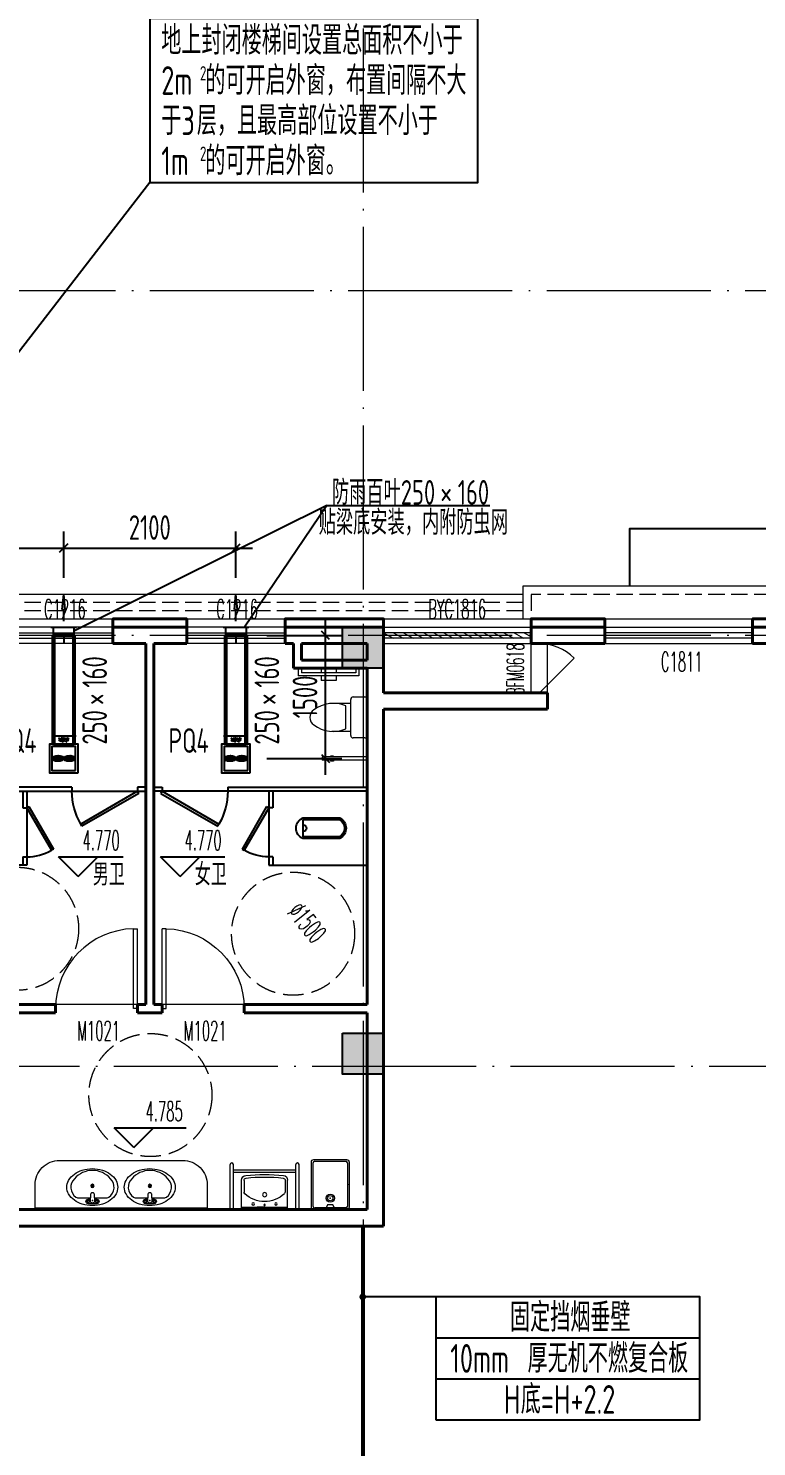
# Model space of a CAD drawing. Extents: x 1247970 to 1725648, y 860327 to 1277876.
# Drawn here: x 1328506 to 1337388, y 1062059 to 1079348 of the extents above; entities that cross this region are included whole.
import ezdxf

# ---------------------------------------------------------------- set-up
doc = ezdxf.new("R2010")
doc.units = 0
doc.header["$LTSCALE"] = 1000
doc.header["$MEASUREMENT"] = 0
for name, pattern in [('__DASH', [0.35, 0.25, -0.1]), ('DASH', [0.35, 0.25, -0.1]), ('DOTE', [2.42, 2, -0.2, 0.02, -0.2])]:
    doc.linetypes.add(name, pattern=pattern)
doc.layers.get('0').update_dxf_attribs({"color": 254})
for name, color, linetype in [('A-DIMS(尺寸)', 251, 'Continuous'), ('AXIS', 254, 'Continuous'), ('DIM_ELEV', 254, 'Continuous'), ('H-DYCB', 2, 'DASH'), ('H-FBZ-DW', 3, 'Continuous'), ('H-P-BZ', 3, 'Continuous'), ('H-P-FG', 11, 'Continuous'), ('H-P-FK', 140, 'Continuous'), ('H-P-FL', 6, 'Continuous'), ('H-P-FM', 6, 'Continuous'), ('PUB_TEXT', 254, 'Continuous'), ('S-COLU-HATCH', 251, 'Continuous'), ('S-COLU-LINE1', 254, 'Continuous'), ('洁具', 251, 'Continuous'), ('立面', 251, 'Continuous')]:
    doc.layers.add(name, color=color, linetype=linetype)
for name, color, linetype, lineweight in [('DOTE', 14, 'DOTE', 9), ('H-P-DX', 6, 'Continuous', 25), ('H-P-SB', 6, 'Continuous', 25), ('LVTRY', 251, 'Continuous', 13), ('STAIR', 254, 'Continuous', 18), ('WALL', 254, 'Continuous', 40), ('WINDOW', 254, 'Continuous', 15), ('WINDOW_TEXT', 251, 'Continuous', 25), ('平面-看线', 251, 'Continuous', 15)]:
    doc.layers.add(name, color=color, linetype=linetype, lineweight=lineweight)
doc.styles.add('_HZTXT', font='tssdeng.shx', dxfattribs={"width": 0.7, "bigfont": 'hztxt.shx'})
doc.styles.add('_HZTXT_T3', font='tssdeng.shx', dxfattribs={"width": 0.7, "bigfont": 'hztxt.shx'})
doc.styles.add('_TCH_DIM', font='SIMPLEX.shx', dxfattribs={"width": 0.7, "bigfont": 'GBCBIG.shx'})
doc.styles.add('_TCH_DIM_T3', font='SIMPLEX.shx', dxfattribs={"width": 0.705882, "bigfont": 'GBCBIG.shx'})
doc.styles.add('_TCH_WINDOW', font='SIMPLEX.shx', dxfattribs={"width": 0.7, "height": 3.5, "bigfont": 'GBCBIG.shx'})
doc.styles.add('DIM_FONT', font='SIMPLEX.shx', dxfattribs={"width": 0.56})
doc.styles.add('HZTXT', font='tssdeng.shx', dxfattribs={"width": 0.7, "bigfont": 'hztxt.shx'})
doc.styles.get("Standard").update_dxf_attribs({"font": 'gbenor.shx', "bigfont": 'gbcbig.shx'})
doc.dimstyles.new('_TCH_ARCH&&100', dxfattribs={"dimtxt": 297.5, "dimasz": 100, "dimexe": 250, "dimexo": 300, "dimgap": 126.25, "dimtad": 1, "dimdec": 0, "dimzin": 0, "dimdsep": 46, "dimtxsty": '_TCH_DIM_T3', "dimblk": 'ARCHTICK', "dimcen": 0.09, "dimclrt": 256, "dimazin": 2, "dimtfac": 1, "dimtdec": 0, "dimtix": 1, "dimtmove": 2, "dimatfit": 3, "dimfxl": 0, "dimtolj": 1, "dimtzin": 0, "dimarcsym": 0})
doc.dimstyles.new('S100&&100', dxfattribs={"dimtxt": 300, "dimasz": 100, "dimexe": 200, "dimexo": 200, "dimgap": 100, "dimtad": 1, "dimdec": 0, "dimdsep": 46, "dimtxsty": '_HZTXT_T3', "dimblk": 'OBLIQUE', "dimcen": 2.5, "dimdle": 200, "dimclrt": 7, "dimadec": 0, "dimazin": 0, "dimtfac": 1, "dimtdec": 0, "dimtix": 1, "dimtmove": 2, "dimatfit": 3, "dimfxl": 0, "dimtolj": 1, "dimtzin": 0, "dimarcsym": 0})

# ---------------------------------------------------------------- blocks, each defined once
blk = doc.blocks.new('A$C752800CC')
at = {"layer": 'LVTRY'}
for p, q in [((380, 0), (820, 0)), ((1082, 0), (1082, -549)), ((1122, 0), (1122, -549)), ((0, -100), (95, -100)), ((0, -140), (55, -140)), ((55, -140), (55, -800)), ((95, -100), (95, -840)), ((350, -170), (350, -30)), ((850, -30), (850, -170)), ((820, -200), (380, -200)), ((430, -200), (430, -430)), ((740, -260), (460, -260)), ((770, -200), (770, -430)), ((0, -377), (55, -377)), ((95, -377), (150, -377)), ((150, -377), (150, -562)), ((1072, -409), (1082, -409)), ((1072, -409), (1072, -449)), ((1072, -449), (1082, -449)), ((1122, -409), (1132, -409)), ((1122, -449), (1132, -449)), ((1132, -409), (1132, -449)), ((0, -562), (55, -562)), ((95, -562), (150, -562)), ((1082, -549), (1122, -549)), ((0, -800), (55, -800)), ((0, -840), (95, -840))]:
    blk.add_line(p, q, dxfattribs=at)
for centre, radius, start, end in [((380, -30), 30, 90, 180), ((820, -30), 30, 0, 90), ((380, -170), 30, 180, 270), ((820, -170), 30, 270, 0), ((827, -412), 398, 157.4505, 216.6381), ((373, -412), 398, 323.3619, 22.5495), ((600, -589), 110, 213.4509, 326.5491)]:
    blk.add_arc(centre, radius, start, end, dxfattribs=at)
at = {"layer": 'LVTRY', "style": 'DIM_FONT', "text_generation_flag": 4, "width": 0.8, "flags": 9}
for tag in ['YSIZE', 'XSIZE']:
    blk.add_attdef(tag, (600, 0), '', height=0.5, rotation=180, dxfattribs=at)
blk = doc.blocks.new('BFBFGBVDVD')
at = {"layer": '洁具'}
for p, q in [((1180497, 1092194), (1180597, 1092194)), ((1180597, 1092194), (1180597, 1092144)), ((1181397, 1092194), (1181397, 1092144)), ((1181397, 1092194), (1183147, 1092194)), ((1183147, 1092144), (1180497, 1092144)), ((1180582, 1092118), (1180597, 1092144)), ((1180582, 1092118), (1181275, 1091718)), ((1180597, 1092144), (1181290, 1091744)), ((1181275, 1091718), (1181290, 1091744))]:
    blk.add_line(p, q, dxfattribs=at)
blk.add_arc((1180597, 1092144), 800, 330, 0, dxfattribs=at)
at = {"ltscale": 0.5, "rotation": 270}
blk.add_blockref('A$C752800CC', (1183147, 1093644), dxfattribs=at)
blk = doc.blocks.new('cssd')
at = {"layer": '洁具'}
for p, q in [((8184438, -430268), (8184958, -429968)), ((8184958, -429968), (8184973, -429994)), ((8184453, -430294), (8184973, -429994)), ((8184253, -431494), (8184253, -430294)), ((8184253, -430294), (8185153, -430294)), ((8184438, -430268), (8184453, -430294)), ((8184453, -430344), (8184453, -430294)), ((8185053, -430344), (8185053, -430294)), ((8185153, -430294), (8185153, -431494)), ((8184253, -430344), (8184453, -430344)), ((8185053, -430344), (8185153, -430344)), ((8184578, -430710), (8184578, -431162)), ((8184808, -430715), (8184598, -430715)), ((8184598, -430715), (8184598, -431156)), ((8184808, -431156), (8184808, -430715)), ((8184828, -431162), (8184828, -430710)), ((8184253, -431494), (8185153, -431494))]:
    blk.add_line(p, q, dxfattribs=at)
for centre, radius, start, end in [((8184453, -430294), 600, 0, 30), ((8184703, -430762), 135, 22.3551, 157.6449), ((8184703, -430715), 40, 180, 0), ((8184703, -431094), 142, 208.5105, 331.4895), ((8184703, -431094), 122, 210.8078, 329.1922)]:
    blk.add_arc(centre, radius, start, end, dxfattribs=at)
blk = doc.blocks.new('FGFGFNBFNB')
at = {"layer": '洁具'}
for p, q in [((1179497, 1092194), (1177797, 1092194)), ((1179497, 1092194), (1179497, 1092144)), ((1180297, 1092194), (1180297, 1092144)), ((1180397, 1092194), (1180297, 1092194)), ((1177797, 1092144), (1180397, 1092144)), ((1180297, 1092144), (1179604, 1091744)), ((1180312, 1092118), (1179619, 1091718)), ((1180312, 1092118), (1180297, 1092144)), ((1179619, 1091718), (1179604, 1091744))]:
    blk.add_line(p, q, dxfattribs=at)
blk.add_arc((1180297, 1092144), 800, 180, 210, dxfattribs=at)
at = {"ltscale": 0.5, "xscale": -1, "rotation": 90}
blk.add_blockref('A$C752800CC', (1177797, 1093644), dxfattribs=at)
blk = doc.blocks.new('_LV1')
for p, q in [((-280, 0), (280, 0)), ((-280, 0), (-280, -361)), ((280, 0), (280, -361)), ((-280, -29), (280, -29)), ((0, -29), (-90, -29)), ((-90, -29), (90, -29)), ((-251, -356), (-251, -214)), ((251, -356), (251, -215))]:
    blk.add_line(p, q)
for centre, radius in [((-139, -69), 15), ((1, -182), 24.9), ((0, -57), 8), ((139, -69), 15)]:
    blk.add_circle(centre, radius)
for centre, radius, start, end in [((0, -452), 354, 46.7581, 133.1543), ((-223, -214), 28, 133.1543, 180), ((223, -215), 28, 0, 46.7581), ((-224, -361), 56, 180, 263.481), ((-223, -356), 28, 180, 263.4984), ((0, 1600), 2029, 263.481, 276.519), ((0, 1600), 1997, 263.4984, 276.5122), ((223, -356), 28, 276.5122, 0), ((224, -361), 56, 276.519, 0)]:
    blk.add_arc(centre, radius, start, end)
blk = doc.blocks.new('A$C549C535F')
at = {"layer": 'LVTRY'}
for p, q in [((0, 0), (-550, 0)), ((0, -40), (-550, -40)), ((-485, -800), (-485, -40)), ((-455, -800), (-455, -40)), ((0, -800), (-550, -800)), ((0, -840), (-550, -840))]:
    blk.add_line(p, q, dxfattribs=at)
for centre in [(-550, -20), (-550, -820)]:
    blk.add_arc(centre, 20, 89.9994, 269.9994, dxfattribs=at)
at = {"layer": 'LVTRY', "extrusion": (0, 0, -1), "zscale": -1, "rotation": 90}
blk.add_blockref('_LV1', (0, -420), dxfattribs=at)
blk = doc.blocks.new('rewerwer')
at = {"layer": 'S-COLU-HATCH'}
h = blk.add_hatch(color=256, dxfattribs=at)
h.dxf.hatch_style = 1
h.paths.add_polyline_path([(1332338, 1149256), (1332838, 1149256), (1332838, 1148756), (1332338, 1148756)])
h = blk.add_hatch(color=256, dxfattribs=at)
h.dxf.hatch_style = 1
h.paths.add_polyline_path([(1332338, 1144306), (1332838, 1144306), (1332838, 1143806), (1332338, 1143806)])
at = {"layer": 'S-COLU-LINE1'}
for points in [[(1332338, 1149256), (1332838, 1149256), (1332838, 1148756), (1332338, 1148756)], [(1332338, 1144306), (1332838, 1144306), (1332838, 1143806), (1332338, 1143806)]]:
    blk.add_lwpolyline(points, close=True, dxfattribs=at)
blk = doc.blocks.new('PQ400')
at = {"layer": 'H-P-SB'}
h = blk.add_hatch(dxfattribs=at)
h.set_pattern_fill('ANSI31', color=256, scale=0.7, angle=90, style=0)
h.set_pattern_definition([(135, (7572.25, -160547.45), (-0.7857724106, -0.7857724106), [])])
edge = h.paths.add_edge_path()
edge.add_ellipse((245, 175), major_axis=(-70, 0), ratio=0.5, start_angle=0, end_angle=360)
edge = h.paths.add_edge_path()
edge.add_ellipse((105, 175), major_axis=(-70, 0), ratio=0.5, start_angle=0, end_angle=360)
for points in [[(350, 0), (350, 350), (0, 350), (0, 0)], [(320, 30), (320, 320), (30, 320), (30, 30)]]:
    blk.add_lwpolyline(points, close=True, dxfattribs=at)
for centre in [(105, 175), (245, 175)]:
    blk.add_ellipse(centre, major_axis=(-70, 0), ratio=0.5, dxfattribs=at)
blk = doc.blocks.new('_Oblique')
at = {"color": 0, "linetype": 'ByBlock', "lineweight": -2}
blk.add_line((-0.5, -0.5), (0.5, 0.5), dxfattribs=at)
blk = doc.blocks.new('*D49')
at = {"layer": 'Defpoints', "color": 0, "transparency": 16777216}
for p in [(1331213, 1071948), (1332130, 1071948), (1331213, 1070448)]:
    blk.add_point(p, dxfattribs=at)
at = {"layer": 'H-P-BZ', "color": 0, "lineweight": -2, "transparency": 16777216}
for p, q in [((1332130, 1070248), (1332130, 1072148)), ((1331413, 1071948), (1332330, 1071948)), ((1331413, 1070448), (1332330, 1070448))]:
    blk.add_line(p, q, dxfattribs=at)
at = {"layer": 'H-P-BZ', "color": 0, "lineweight": -2, "transparency": 16777216, "xscale": 100, "yscale": 100, "zscale": 100}
for p, rotation in [((1332130, 1071948), 90), ((1332130, 1070448), 270)]:
    blk.add_blockref('_Oblique', p, dxfattribs=dict(at, rotation=rotation))
at = {"layer": 'H-P-BZ', "color": 7, "transparency": 16777216, "insert": (1331880, 1071198), "char_height": 300, "attachment_point": 5, "rotation": 90, "style": '_HZTXT_T3'}
blk.add_mtext('\\A1;1500', dxfattribs=at)
blk = doc.blocks.new('*D50')
at = {"layer": 'Defpoints', "color": 0, "transparency": 16777216}
for p in [(1328937, 1073013), (1327188, 1072448), (1328937, 1072448)]:
    blk.add_point(p, dxfattribs=at)
at = {"layer": 'H-P-BZ', "color": 0, "lineweight": -2, "transparency": 16777216}
for p, q in [((1327188, 1072648), (1327188, 1073213)), ((1328937, 1072648), (1328937, 1073213)), ((1326988, 1073013), (1329137, 1073013))]:
    blk.add_line(p, q, dxfattribs=at)
at = {"layer": 'H-P-BZ', "color": 0, "lineweight": -2, "transparency": 16777216, "xscale": 100, "yscale": 100, "zscale": 100, "rotation": 180}
blk.add_blockref('_Oblique', (1327188, 1073013), dxfattribs=at)
at = {"layer": 'H-P-BZ', "color": 0, "lineweight": -2, "transparency": 16777216, "xscale": 100, "yscale": 100, "zscale": 100}
blk.add_blockref('_Oblique', (1328937, 1073013), dxfattribs=at)
at = {"layer": 'H-P-BZ', "color": 7, "transparency": 16777216, "insert": (1328062, 1073263), "char_height": 300, "attachment_point": 5, "style": '_HZTXT_T3'}
blk.add_mtext('\\A1;1750', dxfattribs=at)
blk = doc.blocks.new('*D51')
at = {"layer": 'Defpoints', "color": 0, "transparency": 16777216}
for p in [(1331038, 1073013), (1328937, 1072448), (1331038, 1072448)]:
    blk.add_point(p, dxfattribs=at)
at = {"layer": 'H-P-BZ', "color": 0, "lineweight": -2, "transparency": 16777216}
for p, q in [((1328937, 1072648), (1328937, 1073213)), ((1331038, 1072648), (1331038, 1073213)), ((1328737, 1073013), (1331238, 1073013))]:
    blk.add_line(p, q, dxfattribs=at)
at = {"layer": 'H-P-BZ', "color": 0, "lineweight": -2, "transparency": 16777216, "xscale": 100, "yscale": 100, "zscale": 100, "rotation": 180}
blk.add_blockref('_Oblique', (1328937, 1073013), dxfattribs=at)
at = {"layer": 'H-P-BZ', "color": 0, "lineweight": -2, "transparency": 16777216, "xscale": 100, "yscale": 100, "zscale": 100}
blk.add_blockref('_Oblique', (1331038, 1073013), dxfattribs=at)
at = {"layer": 'H-P-BZ', "color": 7, "transparency": 16777216, "insert": (1329987, 1073263), "char_height": 300, "attachment_point": 5, "style": '_HZTXT_T3'}
blk.add_mtext('\\A1;2100', dxfattribs=at)
blk = doc.blocks.new('_ArchTick')
at = {"color": 0, "linetype": 'ByBlock', "const_width": 0.4}
blk.add_lwpolyline([(-0.5, -0.5), (0.5, 0.5)], dxfattribs=at)
blk = doc.blocks.new('*D116')
at = {"layer": 'AXIS', "color": 0, "lineweight": -2, "transparency": 16777216}
for p, q in [((1293188, 1079648), (1293188, 1082898)), ((1365088, 1079648), (1365088, 1082898)), ((1293188, 1082648), (1365088, 1082648))]:
    blk.add_line(p, q, dxfattribs=at)
at = {"layer": 'Defpoints', "color": 0, "transparency": 16777216}
for p in [(1365088, 1082648), (1293188, 1079348), (1365088, 1079348)]:
    blk.add_point(p, dxfattribs=at)
at = {"layer": 'AXIS', "color": 0, "lineweight": -2, "transparency": 16777216, "xscale": 100, "yscale": 100, "zscale": 100, "rotation": 180}
blk.add_blockref('_ArchTick', (1293188, 1082648), dxfattribs=at)
at = {"layer": 'AXIS', "color": 0, "lineweight": -2, "transparency": 16777216, "xscale": 100, "yscale": 100, "zscale": 100}
blk.add_blockref('_ArchTick', (1365088, 1082648), dxfattribs=at)
at = {"layer": 'AXIS', "transparency": 16777216, "insert": (1329138, 1082923), "char_height": 297.5, "attachment_point": 5, "style": '_TCH_DIM_T3'}
blk.add_mtext('\\A1;71900', dxfattribs=at)
blk = doc.blocks.new('$DorLib2D$00000114')
at = {"color": 0}
blk.add_line((0.5, 0), (-0.207, 0.707), dxfattribs=at)
blk.add_arc((0.5, 0), 1, 135, 180, dxfattribs=at)
blk = doc.blocks.new('$WINLIB2D$00000001')
at = {"color": 0}
for points in [[(-0.5, 0.5), (-0.5, -0.5)], [(-0.5, 0.5), (0.5, 0.5)], [(0.5, -0.5), (0.5, 0.5)], [(0.5, 0.1667), (-0.5, 0.1667)], [(0.5, -0.1667), (-0.5, -0.1667)], [(-0.5, -0.5), (0.5, -0.5)]]:
    blk.add_lwpolyline(points, dxfattribs=at)
blk = doc.blocks.new('$DorLib2D$00000001')
for p, q in [((0.45, 0.975), (0.5, 0.975)), ((0.45, 0), (0.45, 0.975)), ((0.5, 0), (0.5, 0.975)), ((0.5, 0), (0.45, 0))]:
    blk.add_line(p, q)
at = {"lineweight": 13}
blk.add_arc((0.475, 0), 0.975, 91.4693, 180, dxfattribs=at)
blk = doc.blocks.new('$WINLIB2D$00000039')
at = {"color": 0}
for points in [[(-0.5, 0.5), (-0.5, -0.5)], [(0.5, 0.5), (-0.5, 0.5)], [(0.5, -0.5), (0.5, 0.5)], [(-0.5, 0.1667), (0.5, 0.1667)], [(-0.3839, -0.1667), (-0.448, 0.1667)], [(-0.3159, -0.1667), (-0.38, 0.1667)], [(-0.2479, -0.1667), (-0.312, 0.1667)], [(-0.1799, -0.1667), (-0.244, 0.1667)], [(-0.1119, -0.1667), (-0.176, 0.1667)], [(-0.0439, -0.1667), (-0.108, 0.1667)], [(0.0241, -0.1667), (-0.04, 0.1667)], [(0.0921, -0.1667), (0.028, 0.1667)], [(0.16, -0.1667), (0.0959, 0.1667)], [(0.228, -0.1667), (0.1639, 0.1667)], [(0.296, -0.1667), (0.2319, 0.1667)], [(0.364, -0.1667), (0.2999, 0.1667)], [(0.432, -0.1667), (0.3679, 0.1667)], [(0.5, -0.1667), (0.4359, 0.1667)], [(-0.4519, -0.1667), (-0.5, 0.0836)], [(-0.5, -0.1667), (0.5, -0.1667)], [(0.5, -0.5), (-0.5, -0.5)]]:
    blk.add_lwpolyline(points, dxfattribs=at)
blk = doc.blocks.new('$lvtry$00000187')
at = {"color": 0}
for p, q in [((-285, -420, 0), (-285, -40, 0)), ((-265, -20, 0), (265, -20, 0)), ((285, -40, 0), (285, -420, 0)), ((285, -180, 0), (245, -198, 0)), ((245, -198, 0), (245, -263, 0)), ((245, -263, 0), (285, -280, 0)), ((265, -440, 0), (-265, -440, 0))]:
    blk.add_line(p, q, dxfattribs=at)
at = {"color": 0, "elevation": 0}
blk.add_lwpolyline([(305, -430, -0.414214), (275, -460), (-275, -460, -0.414214), (-305, -430), (-305, -30, -0.414214), (-275, 0), (275, 0, -0.414214), (305, -30)], format="xyb", close=True, dxfattribs=at)
at = {"color": 0}
for radius in [50, 32.5]:
    blk.add_circle((165, -230, 0), radius, dxfattribs=at)
for centre, start, end in [((-265, -40, 0), 90, 180), ((265, -40, 0), 0, 90), ((-265, -420, 0), 180, 270), ((265, -420, 0), 270, 0)]:
    blk.add_arc(centre, 20, start, end, dxfattribs=at)
for p in [(0, 0, 0), (165, -230, 0)]:
    blk.add_point(p, dxfattribs=at)
blk = doc.blocks.new('$lvtry$00000196')
at = {"color": 0}
for points in [[(219, -385, 0.106486), (289, -308, 0.130324), (310, -225, 0.130324), (289, -143, 0.106486), (219, -66, 0.084172), (123, -18, 0.073176), (0, 0, 0.073176), (-123, -18, 0.084172), (-219, -66, 0.106486), (-289, -143, 0.130324), (-310, -225, 0.130324), (-289, -308, 0.106486), (-219, -385, 0.084172), (-123, -433, 0.073176), (0, -451, 0.073176), (123, -433, 0.084172)], [(-22, -44), (-17, -142, 1), (21, -142), (26, -44, 0.493794)]]:
    blk.add_lwpolyline(points, format="xyb", close=True, dxfattribs=at)
for points in [[(-218, -329, -0.467303), (-199, -103, -0.154885), (-179, -96), (-17, -96, -0.154885)], [(21, -96), (183, -96, -0.154885), (203, -103, -0.467303), (222, -329, -0.210278), (2, -430, -0.210278), (-218, -329, -0.467303)]]:
    blk.add_lwpolyline(points, format="xyb", dxfattribs=at)
for points in [[(-52, -25), (56, -25)], [(-52, -78), (-20, -78)], [(24, -78), (56, -78)]]:
    blk.add_lwpolyline(points, dxfattribs=at)
for centre, radius in [((-52, -52), 19.4), ((-52, -52), 12.6), ((56, -52), 19.4), ((56, -52), 12.6), ((2, -241), 19.7), ((2, -241), 14.7)]:
    blk.add_circle(centre, radius, dxfattribs=at)
for centre, start, end in [((-52, -52), 90, 270), ((56, -52), 270, 90)]:
    blk.add_arc(centre, 26.5, start, end, dxfattribs=at)
for p in [(2, -62), (2, -241)]:
    blk.add_point(p, dxfattribs=at)
blk = doc.blocks.new('$风口$00000098')
for p, q in [((0, 200), (100, 200)), ((0, -200), (0, 200)), ((100, 250), (100, -250)), ((0, 0), (-100, 0)), ((172, 0), (315, 0)), ((315, 31), (500, 0)), ((315, 31), (315, -31)), ((315, -31), (500, 0)), ((100, -200), (0, -200))]:
    blk.add_line(p, q)

msp = doc.modelspace()

# ---------------------------------------------------------------- linework, layer by layer
at = {"layer": 'A-DIMS(尺寸)'}
for points in [[(1328844.1, 1068951.4, 0, 52.8, 0), (1328742.6, 1068827.7, 0, 0, 0), (1327994.1, 1067915.5, 52.8, 0, 0), (1327892.6, 1067791.8, 0, 0, 0)], [(1331258.7, 1068891.2, 0, 52.8, 0), (1331360.2, 1068767.5, 0, 0, 0), (1332108.6, 1067855.3, 52.8, 0, 0), (1332210.1, 1067731.6, 0, 0, 0)]]:
    msp.add_lwpolyline(points, format="xyseb", dxfattribs=at)
at = {"layer": 'DIM_ELEV'}
for p, q in [((1329113.7, 1069009.8), (1328873.7, 1069249.8)), ((1328873.7, 1069249.8), (1329660.1, 1069249.8)), ((1329113.7, 1069009.8), (1329353.7, 1069249.8)), ((1330357.5, 1069009.8), (1330117.5, 1069249.8)), ((1330117.5, 1069249.8), (1330903.8, 1069249.8)), ((1330357.5, 1069009.8), (1330597.5, 1069249.8)), ((1329793.2, 1065706.6), (1329553.2, 1065946.6)), ((1329553.2, 1065946.6), (1330429, 1065946.6)), ((1329793.2, 1065706.6), (1330033.2, 1065946.6))]:
    msp.add_line(p, q, dxfattribs=at)
at = {"layer": 'DOTE'}
for p, q in [((1332587.7, 1079347.8), (1332587.7, 1057147.8)), ((1368287.7, 1076147.8), (1291011.4, 1076147.8)), ((1368287.7, 1071947.8), (1327187.7, 1071947.8)), ((1310187.7, 1066697.8), (1368287.7, 1066697.8))]:
    msp.add_line(p, q, dxfattribs=at)
at = {"layer": 'H-DYCB', "const_width": 50}
msp.add_lwpolyline([(1332587.7, 1060747.8), (1332587.7, 1064747.8)], dxfattribs=at)
at = {"layer": 'H-P-BZ', "lineweight": -2}
for points in [[(1329987, 1077467.3), (1333987, 1077467.3), (1333987, 1079467.3), (1329987, 1079467.3)], [(1333476.1, 1062384.2), (1336696.2, 1062384.2), (1336696.2, 1063884.2), (1333476.1, 1063884.2)]]:
    msp.add_lwpolyline(points, close=True, dxfattribs=at)
at = {"layer": 'H-P-BZ'}
for points in [[(1329987, 1077467.3), (1326361.8, 1072784.3)], [(1332147.7, 1073531.7), (1329062.2, 1071997.8)], [(1332147.7, 1073531.7), (1331141.4, 1072047.8)], [(1332147.7, 1073531.7), (1334133.6, 1073531.7)], [(1333785.6, 1063884.2), (1332583.5, 1063884.2)]]:
    msp.add_lwpolyline(points, dxfattribs=at)
at = {"layer": 'H-P-BZ', "const_width": 40}
msp.add_lwpolyline([(1332603.5, 1063884.2, 1), (1332563.5, 1063884.2, 1)], format="xyb", close=True, dxfattribs=at)
at = {"layer": 'H-P-BZ', "lineweight": -2}
for points in [[(1333476.1, 1063384.2), (1336696.2, 1063384.2)], [(1333476.1, 1062884.2), (1336696.2, 1062884.2)]]:
    msp.add_lwpolyline(points, dxfattribs=at)
at = {"layer": 'H-P-DX'}
for p, q in [((1328812.2, 1070723.4), (1329062.2, 1070723.4)), ((1328812.2, 1070723.2), (1329062.2, 1070723.2)), ((1330912.7, 1070723.4), (1331162.7, 1070723.4)), ((1330912.7, 1070723.2), (1331162.7, 1070723.2)), ((1328812.2, 1070623.2), (1329062.2, 1070623.2)), ((1330912.7, 1070623.2), (1331162.7, 1070623.2))]:
    msp.add_line(p, q, dxfattribs=at)
at = {"layer": 'H-P-FG', "const_width": 50}
for points in [[(1328812.2, 1071947.8), (1328812.2, 1070723.4)], [(1329062.2, 1071947.8), (1328812.2, 1071947.8)], [(1329062.2, 1070723.4), (1329062.2, 1071947.8)], [(1330912.7, 1071947.8), (1330912.7, 1070723.4)], [(1331162.7, 1071947.8), (1330912.7, 1071947.8)], [(1331162.7, 1070723.4), (1331162.7, 1071947.8)], [(1328812.2, 1070623.2), (1328812.2, 1070723.2)], [(1329062.2, 1070723.2), (1329062.2, 1070623.2)], [(1330912.7, 1070623.2), (1330912.7, 1070723.2)], [(1331162.7, 1070723.2), (1331162.7, 1070623.2)]]:
    msp.add_lwpolyline(points, dxfattribs=at)
at = {"layer": 'H-P-FL'}
for p, q in [((1328787.2, 1070723.3), (1329087.2, 1070723.3)), ((1328787.2, 1070723.2), (1329087.2, 1070723.2)), ((1328787.2, 1070723.1), (1329087.2, 1070723.1)), ((1330887.7, 1070723.3), (1331187.7, 1070723.3)), ((1330887.7, 1070723.2), (1331187.7, 1070723.2)), ((1330887.7, 1070723.1), (1331187.7, 1070723.1)), ((1329087.2, 1070622.9), (1328787.2, 1070622.9)), ((1331187.7, 1070622.9), (1330887.7, 1070622.9))]:
    msp.add_line(p, q, dxfattribs=at)
at = {"layer": 'H-P-FM'}
for p, q in [((1328980.7, 1070648.2), (1328874.7, 1070697.1)), ((1328930.7, 1070648.2), (1328874.7, 1070674)), ((1328920, 1070702.2), (1328883.9, 1070652.2)), ((1328999.7, 1070662.5), (1328922.5, 1070698.2)), ((1328960.5, 1070698.2), (1328924.4, 1070648.2)), ((1328998.8, 1070692.4), (1328962.7, 1070642.4)), ((1328999.7, 1070685.6), (1328972.5, 1070698.2)), ((1331081.2, 1070648.2), (1330975.2, 1070697.1)), ((1331031.2, 1070648.2), (1330975.2, 1070674)), ((1331020.4, 1070702.2), (1330984.4, 1070652.2)), ((1331100.2, 1070662.5), (1331022.9, 1070698.2)), ((1331060.9, 1070698.2), (1331024.8, 1070648.2)), ((1331099.2, 1070692.4), (1331063.1, 1070642.4)), ((1331100.2, 1070685.6), (1331072.9, 1070698.2))]:
    msp.add_line(p, q, dxfattribs=at)
at = {"layer": 'LVTRY'}
msp.add_lwpolyline([(1330687.7, 1064947.8), (1328587.7, 1064947.8), (1328587.7, 1065247.8, -0.4142136), (1328887.7, 1065547.8), (1330387.7, 1065547.8, -0.4142136), (1330687.7, 1065247.8)], format="xyb", close=True, dxfattribs=at)
msp.add_lwpolyline([(1330687.7, 1064947.8), (1328587.7, 1064947.8), (1328587.7, 1064967.8), (1330687.7, 1064967.8)], close=True, dxfattribs=at)
at = {"layer": 'STAIR', "color": 8, "linetype": '__DASH'}
for centre in [(1328368.4, 1068371.6), (1331734.4, 1068311.4), (1329994.4, 1066344.5)]:
    msp.add_circle(centre, 750, dxfattribs=at)
at = {"layer": 'WALL'}
for p, q in [((1330037.7, 1072047.8), (1329537.2, 1072047.8)), ((1329537.2, 1072047.8), (1329537.2, 1071847.8)), ((1330437.7, 1072047.8), (1330037.7, 1072047.8)), ((1330437.7, 1071847.8), (1330437.7, 1072047.8)), ((1331838.1, 1072047.8), (1331637.7, 1072047.8)), ((1331637.7, 1072047.8), (1331637.7, 1071847.8)), ((1332737.7, 1072047.8), (1331838.1, 1072047.8)), ((1332837.7, 1072047.8), (1332737.7, 1072047.8)), ((1332837.7, 1071847.8), (1332837.7, 1072047.8)), ((1334737.7, 1072047.8), (1334637.7, 1072047.8)), ((1334637.7, 1072047.8), (1334637.7, 1071847.8)), ((1335537.7, 1072047.8), (1334737.7, 1072047.8)), ((1335537.7, 1071847.8), (1335537.7, 1072047.8)), ((1338237.7, 1072047.8), (1337337.7, 1072047.8)), ((1337337.7, 1072047.8), (1337337.7, 1071847.8)), ((1329537.2, 1071847.8), (1329937.7, 1071847.8)), ((1329937.7, 1067447.8), (1329937.7, 1071847.8)), ((1330037.7, 1067447.8), (1330037.7, 1071847.8)), ((1330037.7, 1071847.8), (1330437.7, 1071847.8)), ((1331637.7, 1071847.8), (1331738.1, 1071847.8)), ((1331738.1, 1071847.8), (1331738.1, 1071547.8)), ((1331838.1, 1071847.8), (1331838.1, 1071647.8)), ((1332637.7, 1071847.8), (1331838.1, 1071847.8)), ((1332637.7, 1071647.8), (1332637.7, 1071847.8)), ((1332837.7, 1071647.8), (1332837.7, 1071847.8)), ((1334837.7, 1071847.8), (1334637.7, 1071847.8)), ((1334837.7, 1071847.8), (1335537.7, 1071847.8)), ((1337337.7, 1071847.8), (1338237.7, 1071847.8)), ((1331838.1, 1071647.8), (1332637.7, 1071647.8)), ((1332837.7, 1071247.8), (1332837.7, 1071647.8)), ((1331738.1, 1071547.8), (1332637.7, 1071547.8)), ((1332637.7, 1071147.8), (1332637.7, 1071547.8)), ((1332837.7, 1071247.8), (1334637.7, 1071247.8)), ((1334837.7, 1071247.8), (1334637.7, 1071247.8)), ((1334837.7, 1071047.8), (1334837.7, 1071247.8)), ((1332637.7, 1067447.8), (1332637.7, 1071147.8)), ((1332837.7, 1067447.8), (1332837.7, 1071047.8)), ((1332837.7, 1071047.8), (1334837.7, 1071047.8)), ((1328837.7, 1067447.8), (1327287.7, 1067447.8)), ((1328837.7, 1067347.8), (1328837.7, 1067447.8)), ((1329937.7, 1067447.8), (1329837.7, 1067447.8)), ((1329837.7, 1067447.8), (1329837.7, 1067347.8)), ((1330137.7, 1067447.8), (1330037.7, 1067447.8)), ((1330137.7, 1067347.8), (1330137.7, 1067447.8)), ((1332637.7, 1067447.8), (1331137.7, 1067447.8)), ((1331137.7, 1067447.8), (1331137.7, 1067347.8)), ((1332837.7, 1064747.8), (1332837.7, 1067447.8)), ((1327287.7, 1067347.8), (1328837.7, 1067347.8)), ((1329837.7, 1067347.8), (1330037.7, 1067347.8)), ((1330037.7, 1067347.8), (1330137.7, 1067347.8)), ((1331137.7, 1067347.8), (1332637.7, 1067347.8)), ((1332637.7, 1064947.8), (1332637.7, 1067347.8)), ((1327287.7, 1064947.8), (1332637.7, 1064947.8)), ((1327287.7, 1064747.8), (1332837.7, 1064747.8))]:
    msp.add_line(p, q, dxfattribs=at)
for points in [[(1330437.7, 1072047.8), (1330437.7, 1072147.8), (1329537.2, 1072147.8), (1329537.2, 1072047.8)], [(1332837.7, 1072047.8), (1332837.7, 1072147.8), (1331637.7, 1072147.8), (1331637.7, 1072047.8)], [(1335537.7, 1072047.8), (1335537.7, 1072147.8), (1334637.7, 1072147.8), (1334637.7, 1072047.8)], [(1338237.7, 1072047.8), (1338237.7, 1072147.8), (1337337.7, 1072147.8), (1337337.7, 1072047.8)]]:
    msp.add_lwpolyline(points, dxfattribs=at)
at = {"layer": 'WINDOW'}
for p, q in [((1334637.7, 1071247.8), (1334637.7, 1071847.8)), ((1334837.7, 1071247.8), (1334837.7, 1071847.8)), ((1329837.7, 1067447.8), (1328837.7, 1067447.8)), ((1331137.7, 1067447.8), (1330137.7, 1067447.8))]:
    msp.add_line(p, q, dxfattribs=at)
at = {"layer": '平面-看线'}
for points in [[(1334537.7, 1072447.8), (1327387.7, 1072447.8)], [(1349137.7, 1072147.8), (1349137.7, 1072547.8), (1334537.8, 1072547.8), (1334537.7, 1072147.8)], [(1328337.2, 1072147.8), (1329537.2, 1072147.8)], [(1330437.7, 1072147.8), (1331637.7, 1072147.8)], [(1332837.7, 1072147.8), (1334637.7, 1072147.8)], [(1335537.7, 1072147.8), (1337337.7, 1072147.8)]]:
    msp.add_lwpolyline(points, dxfattribs=at)
at = {"layer": '平面-看线', "linetype": 'DASH', "ltscale": 0.8}
for points in [[(1349037.7, 1072047.8), (1349037.7, 1072447.8), (1334637.8, 1072447.8), (1334637.7, 1072047.8)], [(1334537.7, 1072347.8), (1327387.7, 1072347.8)], [(1334537.7, 1072247.8), (1327387.7, 1072247.8)]]:
    msp.add_lwpolyline(points, dxfattribs=at)
at = {"layer": '立面'}
msp.add_lwpolyline([(1347837.7, 1072547.8), (1347837.7, 1073247.8), (1335837.8, 1073248.3), (1335837.8, 1072547.8)], dxfattribs=at)

# ---------------------------------------------------------------- block references
at = {"xscale": -1}
for name in ['BFBFGBVDVD', 'FGFGFNBFNB']:
    msp.add_blockref(name, (2510434.8, -22095.8), dxfattribs=at)
at = {"rotation": 270}
msp.add_blockref('A$C549C535F', (1331806.8, 1064947.8), dxfattribs=at)
at = {"layer": 'H-FBZ-DW'}
for p in [(1328762.2, 1070272.8), (1330862.7, 1070272.8, -200)]:
    msp.add_blockref('PQ400', p, dxfattribs=at)
at = {"layer": 'H-P-FK', "yscale": 0.625, "rotation": 90}
for p in [(1328937.2, 1071947.8, 200), (1331037.7, 1071947.8, 200)]:
    msp.add_blockref('$风口$00000098', p, dxfattribs=at)
at = {"layer": 'LVTRY', "rotation": 269.9999999966305}
msp.add_blockref('$lvtry$00000187', (1332417.7, 1065252.8), dxfattribs=at)
at = {"layer": 'LVTRY', "yscale": -1, "rotation": 359.9999999966305}
for p in [(1329285.8, 1064996.2), (1329985.8, 1064996.2)]:
    msp.add_blockref('$lvtry$00000196', p, dxfattribs=at)
at = {"layer": 'S-COLU-LINE1'}
msp.add_blockref('rewerwer', (0, -77208.4), dxfattribs=at)
at = {"layer": 'WINDOW'}
ref = msp.add_blockref('$WINLIB2D$00000001', (1328937.2, 1071947.8), dxfattribs=dict(at, xscale=1200, yscale=200, zscale=1200, rotation=180.000000000014))
ref.add_attrib('A', 'C1216', (1328696.4, 1072148.8), dxfattribs={"layer": 'WINDOW_TEXT', "height": 238, "style": '_TCH_WINDOW', "width": 0.494118})
ref = msp.add_blockref('$WINLIB2D$00000001', (1331037.7, 1071947.8), dxfattribs=dict(at, xscale=1200, yscale=200, zscale=1200, rotation=180.0000000000074))
ref.add_attrib('A', 'C1216', (1330796.9, 1072148.8), dxfattribs={"layer": 'WINDOW_TEXT', "height": 238, "style": '_TCH_WINDOW', "width": 0.494118})
ref = msp.add_blockref('$WINLIB2D$00000039', (1333737.7, 1071947.8), dxfattribs=dict(at, xscale=1800, yscale=200, zscale=1800, rotation=180.00000000002))
ref.add_attrib('A', 'BYC1816', (1333382.1, 1072148.8), dxfattribs={"layer": 'WINDOW_TEXT', "height": 238, "style": '_TCH_WINDOW', "width": 0.494118})
ref = msp.add_blockref('$WINLIB2D$00000001', (1336437.7, 1071947.8), dxfattribs=dict(at, xscale=1800, yscale=200, zscale=1800, rotation=1.87890327085041e-12))
ref.add_attrib('A', 'C1811', (1336219.3, 1071508.8), dxfattribs={"layer": 'WINDOW_TEXT', "height": 238, "style": '_TCH_WINDOW', "width": 0.494118})
ref = msp.add_blockref('$DorLib2D$00000114', (1334737.7, 1071547.8), dxfattribs=dict(at, xscale=-600, yscale=-600, zscale=-600, rotation=90.00000000030016))
ref.add_attrib('A', 'BFM0618', (1334549.3, 1071221.9), dxfattribs={"layer": 'WINDOW_TEXT', "height": 208.25, "rotation": 90, "style": '_TCH_WINDOW', "width": 0.494118})
ref = msp.add_blockref('$DorLib2D$00000001', (1329337.7, 1067397.8), dxfattribs=dict(at, xscale=-1000, yscale=-1000, zscale=-1000, rotation=180.0000000000047))
ref.add_attrib('A', 'M1021', (1329099.7, 1067008.8), dxfattribs={"layer": 'WINDOW_TEXT', "height": 238, "style": '_TCH_WINDOW', "width": 0.494118})
ref = msp.add_blockref('$DorLib2D$00000001', (1330637.7, 1067397.8), dxfattribs=dict(at, xscale=1000, yscale=-1000, zscale=1000, rotation=180.000000000005))
ref.add_attrib('A', 'M1021', (1330399.7, 1067008.8), dxfattribs={"layer": 'WINDOW_TEXT', "height": 238, "style": '_TCH_WINDOW', "width": 0.494118})
at = {"layer": '洁具', "linetype": 'Continuous', "rotation": 269.9999999966305}
msp.add_blockref('cssd', (1758781.5, 9254300.8), dxfattribs=at)
at = {"layer": '洁具', "linetype": 'Continuous', "xscale": -1, "rotation": 90.00000000343613}
msp.add_blockref('cssd', (901143.9, 9254300.8), dxfattribs=at)

# ---------------------------------------------------------------- texts
at = {"layer": 'A-DIMS(尺寸)', "style": '_TCH_DIM', "width": 0.494118}
msp.add_text('%%c1500', height=238, rotation=309.36939, dxfattribs=at).set_placement((1331654.4, 1068568.1))
at = {"layer": 'DIM_ELEV', "color": 7, "style": '_TCH_DIM', "width": 0.494118}
for s, p in [('4.770', (1329165.7, 1069329.9)), ('4.770', (1330409.4, 1069329.9)), ('4.785', (1329934.6, 1066026.7))]:
    msp.add_text(s, height=238, dxfattribs=at).set_placement(p)
at = {"layer": 'H-FBZ-DW', "style": 'HZTXT', "width": 0.7}
for p in [(1328115.2, 1070516, -3000), (1330215.7, 1070516, -3200)]:
    msp.add_text('PQ4', height=300, dxfattribs=at).set_placement(p)
at = {"layer": 'H-P-BZ', "color": 7, "style": 'HZTXT', "width": 0.7}
for s, height, p in [('地上封闭楼梯间设置总面积不小于', 350, (1330127, 1079027.3)), ('2m', 350, (1330127, 1078537.3)), ('2', 175, (1330598.2, 1078712.3)), ('的可开启外窗，布置间隔不大', 350, (1330664.1, 1078537.3)), ('于', 350, (1330127, 1078047.3)), ('3', 350, (1330372, 1078047.3)), ('层，且最高部位设置不小于', 350, (1330560.5, 1078047.3)), ('1m', 350, (1330127, 1077557.3)), ('2', 175, (1330598.2, 1077732.3)), ('的可开启外窗。', 350, (1330664.1, 1077557.3)), ('固定挡烟垂壁', 350, (1334380.1, 1063459.2)), ('10mm', 350, (1333651.4, 1062959.2)), ('厚无机不燃复合板', 350, (1334593.7, 1062959.2)), ('H', 350, (1334304, 1062459.2)), ('底', 350, (1334511.3, 1062459.2)), ('=H+2.2', 350, (1334756.3, 1062459.2))]:
    msp.add_text(s, height=height, dxfattribs=at).set_placement(p)
at = {"layer": 'H-P-BZ', "style": '_HZTXT', "width": 0.7}
for s, p in [('防雨百叶', (1332207.9, 1073541.5)), ('250', (1333047.9, 1073541.5)), ('160', (1333742.6, 1073541.5)), ('×', (1333532.6, 1073541.5)), ('贴梁底安装，内附防虫网', (1332046.1, 1073174.8))]:
    msp.add_text(s, height=300, dxfattribs=at).set_placement(p)
for s, p in [('160', (1329464.2, 1071311.3)), ('160', (1331564.7, 1071311.3, -200)), ('×', (1329464.2, 1071101.3)), ('×', (1331564.7, 1071101.3, -200)), ('250', (1329464.2, 1070616.7)), ('250', (1331564.7, 1070616.7, -200))]:
    msp.add_text(s, height=300, rotation=90, dxfattribs=at).set_placement(p)
at = {"layer": 'PUB_TEXT', "color": 7}
for s, p in [('男卫', (1329292.9, 1068898.2)), ('女卫', (1330536.6, 1068898.2))]:
    msp.add_text(s, height=270.07, dxfattribs=at).set_placement(p)

# ---------------------------------------------------------------- dimensions: what is measured, and where the dimension line sits
at = {"layer": 'AXIS'}
dim = msp.add_aligned_dim(p1=(1293187.7, 1079347.8), p2=(1365087.7, 1079347.8), distance=3300, text='71900', dimstyle='_TCH_ARCH&&100', dxfattribs=at)
dim.commit()
dim.dimension.update_dxf_attribs({"geometry": '*D116', "text_midpoint": (1329137.7, 1082922.8)})
at = {"layer": 'H-P-BZ'}
for p1, p2, distance, text, picture, middle in [((1327187.7, 1072447.8), (1328937.2, 1072447.8), 564.9, '1750', '*D50', (1328062.5, 1073262.8)), ((1328937.2, 1072447.8), (1331037.7, 1072447.8), 564.9, '2100', '*D51', (1329987.5, 1073262.8)), ((1331212.7, 1070447.8), (1331212.7, 1071947.8), -917.6, '1500', '*D49', (1331880.3, 1071197.8))]:
    dim = msp.add_aligned_dim(p1=p1, p2=p2, distance=distance, text=text, dimstyle='S100&&100', dxfattribs=at)
    dim.commit()
    dim.dimension.update_dxf_attribs({"geometry": picture, "text_midpoint": middle})

doc.saveas('drawing.dxf')
